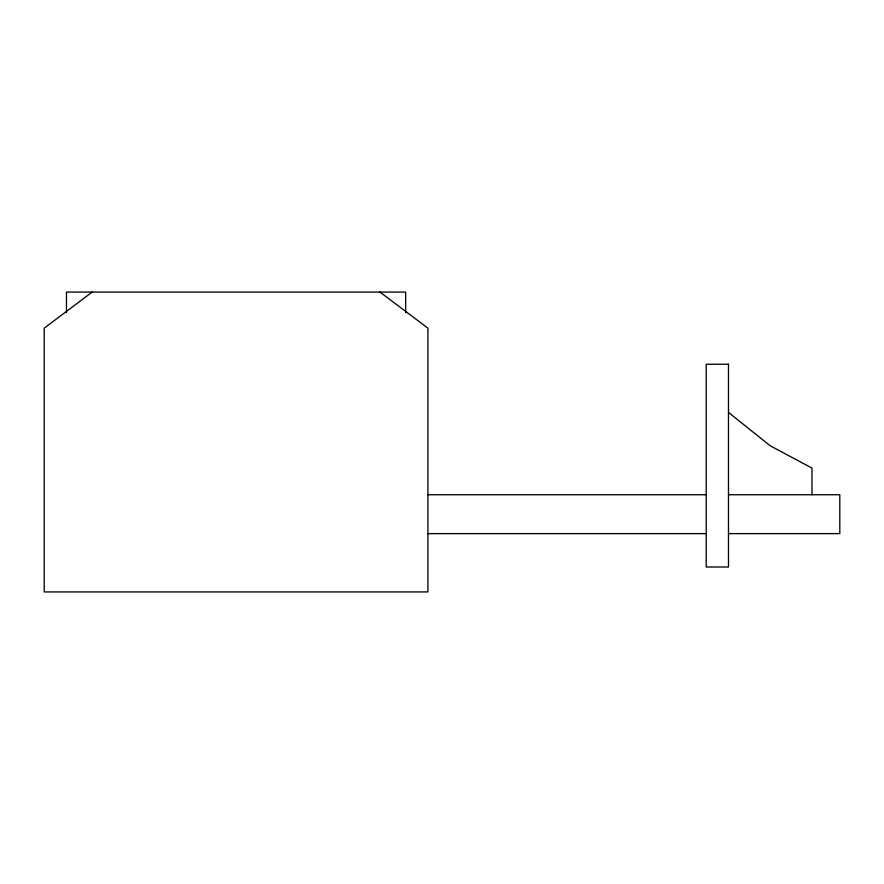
<?xml version="1.0" encoding="UTF-8"?>
<svg xmlns="http://www.w3.org/2000/svg" width="884" height="884" viewBox="0 0 884 884"><rect width="100%" height="100%" fill="white"/><g stroke="black" fill="none" stroke-linecap="round" stroke-linejoin="round"><path stroke-width="1.33" d="M92.168 292.074L44.2 328.163L44.2 591.926L427.933 591.926L427.933 328.163L379.965 292.074M427.933 494.742L706.217 494.742M728.482 494.742L839.8 494.742L839.8 533.616L728.482 533.616M427.933 533.616L706.217 533.616M728.482 412.419L770.229 445.812L811.976 468.078L811.976 494.742M405.668 312.693L405.668 292.074L66.466 292.074L66.466 312.693M728.482 364.252L706.217 364.252L706.217 567.009L728.482 567.009L728.482 364.252"/></g></svg>
